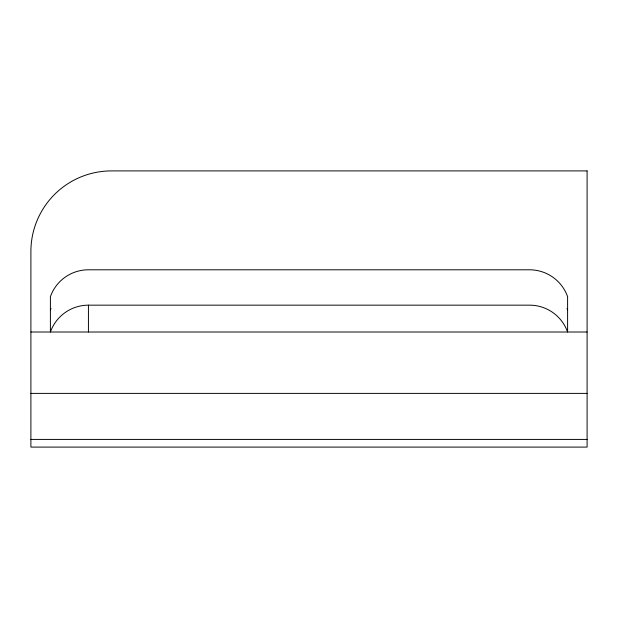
<?xml version="1.0" encoding="UTF-8"?>
<svg xmlns="http://www.w3.org/2000/svg" width="618" height="618" viewBox="0 0 618 618"><rect width="100%" height="100%" fill="white"/><g stroke="black" fill="none" stroke-linecap="round" stroke-linejoin="round"><path stroke-width="0.93" d="M88.428 305.161L529.572 305.161A40.355 40.355 0 0 1 567.602 332.013L567.602 296.648A40.355 40.355 0 0 0 529.572 269.796L88.428 269.796A40.355 40.355 0 0 0 50.398 296.648L50.398 332.013A40.355 40.355 0 0 1 88.428 305.161L88.428 332.013M30.9 332.013L587.1 332.013M30.9 393.388L587.1 393.388M30.9 439.421L587.1 439.421M50.398 310.074A40.355 40.355 0 0 1 50.985 308.521M567.015 308.521A40.355 40.355 0 0 1 567.602 310.074M587.1 170.908L111.456 170.908A80.556 80.556 0 0 0 30.9 251.464L30.9 447.092L587.1 447.092L587.1 170.908"/></g></svg>
